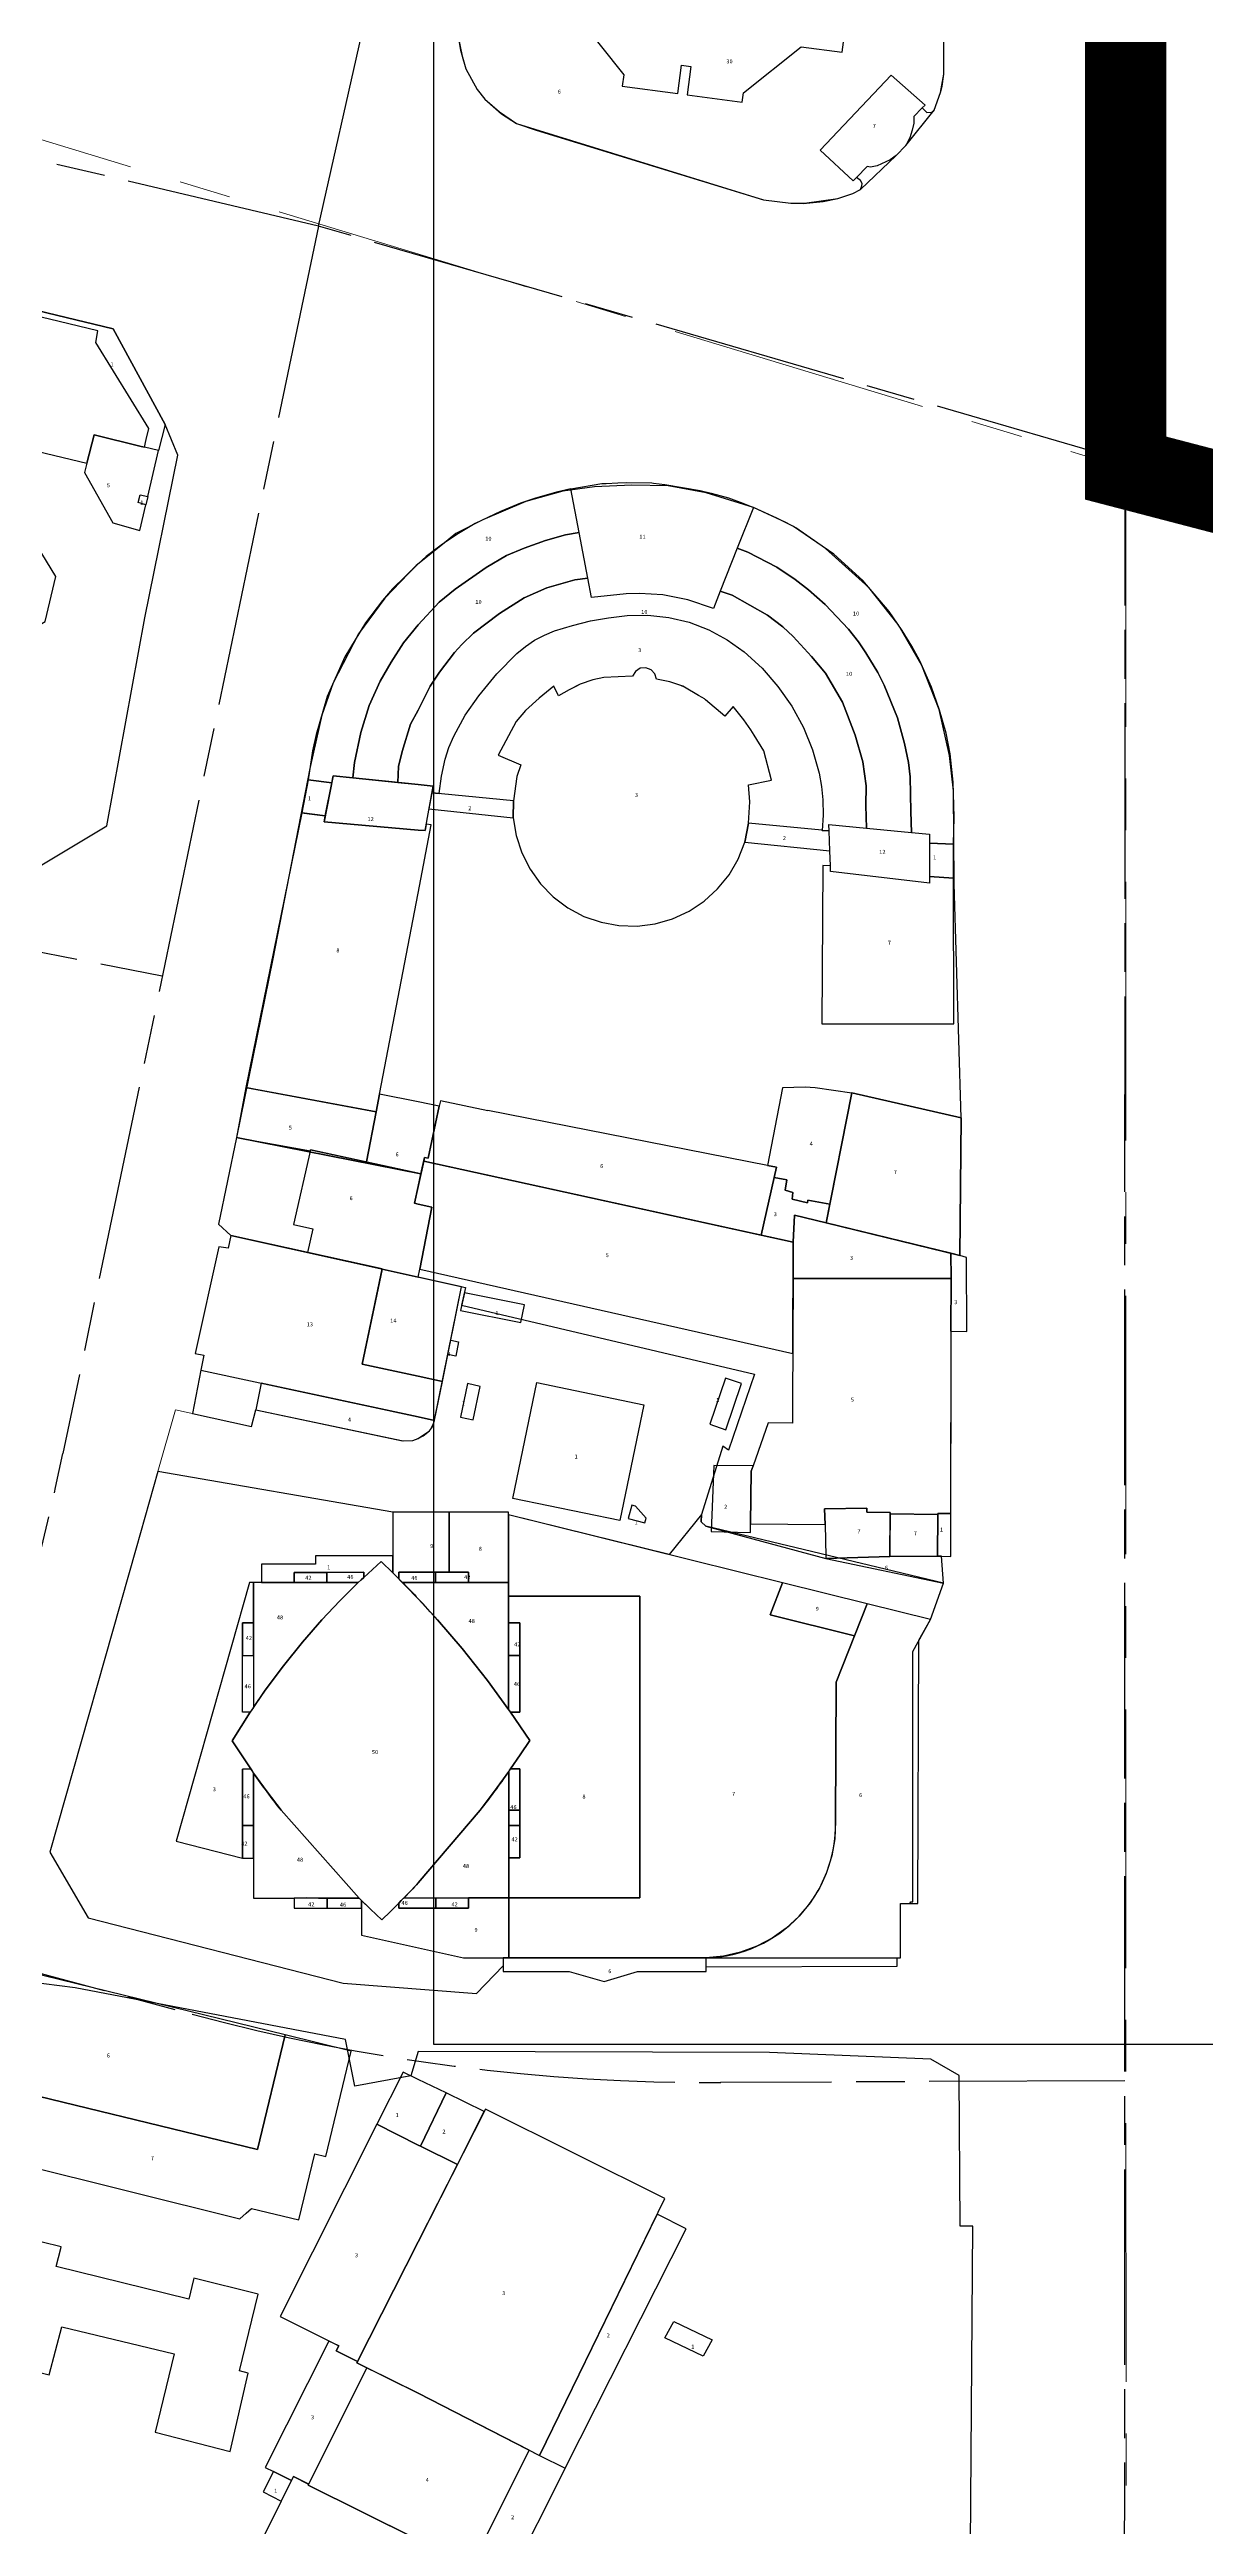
# Model space of a CAD drawing. Header units: millimetres. Extents: x 125232 to 134072, y 142885 to 152835.
# Drawn here: x 129454.7 to 129596.7, y 146912.1 to 147216.2 of the extents above; entities that cross this region are included whole.
import ezdxf
from ezdxf.enums import TextEntityAlignment as Align

# ---------------------------------------------------------------- set-up
doc = ezdxf.new("R2010")
doc.units = ezdxf.units.MM
doc.linetypes.add('ACAD_ISO08W100', pattern=[36, 24, -3, 6, -3])
doc.linetypes.add('CENTER', pattern=[50.8, 31.75, -6.35, 6.35, -6.35])
for name, color, linetype in [('buildings', 7, 'Continuous'), ('commerce', 10, 'Continuous'), ('commerce & office', 242, 'Continuous'), ('layers', 7, 'Continuous'), ('老城北中心线', 7, 'ACAD_ISO08W100')]:
    doc.layers.add(name, color=color, linetype=linetype)
doc.layers.add('parking', color=8, linetype='Continuous', lineweight=0)
doc.layers.add('super block', color=6, linetype='CENTER', lineweight=0)
doc.styles.add('层数', font='', dxfattribs={"height": 2})
doc.styles.get('层数').set_extended_font_data('FangSong_GB2312')

msp = doc.modelspace()

# ---------------------------------------------------------------- linework, layer by layer
msp.add_lwpolyline([(130151.88, 147771.28), (129501.88, 147771.28), (129501.88, 146971.28), (130151.88, 146971.28)], close=True)
at = {"layer": 'buildings', "linetype": 'Continuous', "flags": 128}
for points in [[(129504.84, 147218.24), (129505.18, 147216.09), (129505.86, 147213.78), (129507.26, 147211.28), (129508.19, 147210.08), (129510.25, 147208.27), (129512.07, 147207.07), (129514.49, 147206.25), (129542.41, 147197.7), (129545.78, 147197.3), (129547.26, 147197.27), (129549.75, 147197.53), (129551.53, 147197.86), (129553.37, 147198.49), (129554.32, 147199), (129554.5, 147199.42), (129554.51, 147199.71), (129554.33, 147200.07), (129553.82, 147200.47), (129553.41, 147200.06), (129549.38, 147203.82), (129558.08, 147213.03), (129562.24, 147209.34), (129561.91, 147209.01), (129562.48, 147208.44), (129563.07, 147208.49), (129563.37, 147208.72), (129564.16, 147210.89), (129564.34, 147211.66), (129564.54, 147213.13), (129564.55, 147241.48)], [(129519.6, 147220.16), (129525.24, 147213.08), (129525.05, 147211.66), (129531.87, 147210.75), (129532.33, 147214.23), (129533.5, 147214.08), (129533.03, 147210.59), (129539.79, 147209.69), (129539.94, 147210.87), (129547.05, 147216.49), (129552.07, 147215.83), (129552.98, 147222.63)]]:
    msp.add_lwpolyline(points, dxfattribs=at)
for points in [[(129558.08, 147213.03), (129562.24, 147209.34), (129561.91, 147209.01), (129560.87, 147207.95), (129560.86, 147207.13), (129560.67, 147206.25), (129560.37, 147205.31), (129559.89, 147204.38), (129558.7, 147203.16), (129557.98, 147202.64), (129556.38, 147201.9), (129555.55, 147201.73), (129555.14, 147201.8), (129553.82, 147200.47), (129553.41, 147200.06), (129549.38, 147203.82)], [(129460.4, 147180.21), (129460.67, 147181.64), (129425.51, 147190.1), (129414.17, 147183.18), (129415.42, 147181.14), (129416.74, 147179), (129413.38, 147176.94), (129411.38, 147180.18), (129409.82, 147179.33), (129408.66, 147174.04), (129411.7, 147169.06), (129414.01, 147168.52), (129414.07, 147168.55), (129420.39, 147172.42), (129427.05, 147176.49), (129433.41, 147174.95), (129435.88, 147171), (129459.31, 147165.38), (129460.21, 147168.86), (129465.98, 147167.45), (129466.38, 147167.35), (129466.61, 147168.31), (129466.94, 147169.63)], [(129413.92, 147183.59), (129425.51, 147190.81), (129462.53, 147181.89), (129468.94, 147170.12), (129468.1, 147166.93), (129466.38, 147167.35), (129466.61, 147168.31), (129466.94, 147169.63), (129460.4, 147180.21), (129460.67, 147181.64), (129425.51, 147190.1), (129414.17, 147183.18)], [(129465.85, 147161.51), (129466.8, 147161.29), (129468.1, 147166.93), (129466.38, 147167.35), (129465.98, 147167.45), (129460.21, 147168.86), (129459.31, 147165.38), (129459.01, 147164.24), (129462.51, 147158.05), (129465.83, 147157.12), (129466.57, 147160.29), (129465.6, 147160.54), (129465.85, 147161.51)], [(129486.48, 147126.53), (129489.38, 147126.16), (129489.55, 147127.02), (129491.97, 147126.77), (129492.18, 147128.64), (129492.96, 147132.31), (129493.98, 147135.62), (129495.33, 147138.61), (129496.67, 147140.94), (129498.18, 147143.33), (129500, 147145.55), (129502.58, 147148.34), (129504.55, 147149.9), (129508.34, 147152.56), (129510.83, 147154.05), (129513.02, 147154.97), (129515.63, 147155.89), (129518.11, 147156.57), (129519.76, 147156.89), (129518.75, 147162.22), (129516.99, 147161.84), (129514.27, 147161.05), (129512.55, 147160.49), (129510.12, 147159.46), (129506.98, 147157.97), (129504.96, 147156.76), (129503, 147155.43), (129500.98, 147153.92), (129500, 147153.03), (129496.86, 147149.97), (129495.61, 147148.52), (129493.52, 147145.77), (129490.99, 147141.62), (129488.82, 147136.76), (129487.48, 147132.06), (129487.04, 147130.06), (129486.48, 147126.53)], [(129535.99, 147161.72), (129538.12, 147161.14), (129539.87, 147160.49), (129541.16, 147159.94), (129539.18, 147154.94), (129537.1, 147149.67), (129536.26, 147147.56), (129533.1, 147148.6), (129530.05, 147149.23), (129527.17, 147149.38), (129525.53, 147149.35), (129521.29, 147148.88), (129520.84, 147151.25), (129519.76, 147156.89), (129518.75, 147162.22), (129522.55, 147162.88), (129523.1, 147162.91), (129524.5, 147162.97), (129525.56, 147163.02), (129528.69, 147162.98), (129528.9, 147162.95), (129530.28, 147162.75), (129534.62, 147162.04)], [(129466.57, 147160.29), (129465.6, 147160.54), (129465.85, 147161.51), (129466.8, 147161.29)], [(129554.61, 147150.97), (129551.04, 147154.2), (129546.11, 147157.62), (129544.06, 147158.65), (129541.16, 147159.94), (129539.18, 147154.94), (129540.49, 147154.47), (129544.06, 147152.6), (129546.29, 147151.1), (129547.93, 147149.84), (129549.97, 147148.05), (129552.83, 147145.02), (129554.06, 147143.47), (129554.98, 147142.11), (129556.43, 147139.68), (129557.24, 147138.14), (129558.85, 147134.12), (129559.71, 147130.99), (129560.22, 147128.64), (129560.43, 147126.87), (129560.51, 147122.64), (129560.6, 147120.05), (129562.81, 147119.83), (129562.81, 147118.72), (129565.74, 147118.62), (129565.84, 147121.92), (129565.7, 147126.22), (129565.32, 147129.69), (129564.82, 147132.23), (129564.02, 147135.07), (129563.04, 147137.9), (129561.6, 147141.1), (129560.61, 147142.94), (129559.45, 147144.84), (129557.82, 147147.16)], [(129455.51, 147151.47), (129451.62, 147157.86), (129445.14, 147153.9), (129445.33, 147153.59), (129434.12, 147146.81), (129437.27, 147141.66), (129440.42, 147143.62), (129443.09, 147139.15), (129454.2, 147145.93)], [(129491.97, 147126.77), (129497.51, 147126.2), (129497.6, 147128.16), (129498.05, 147129.98), (129499.05, 147133.33), (129500, 147135.07), (129501.48, 147137.99), (129502.62, 147139.74), (129504.47, 147142.13), (129505.36, 147143.11), (129506.79, 147144.51), (129510, 147146.94), (129513.02, 147148.84), (129515.81, 147150.1), (129519.23, 147151.05), (129520.84, 147151.25), (129519.76, 147156.89), (129518.11, 147156.57), (129515.63, 147155.89), (129513.02, 147154.97), (129510.83, 147154.05), (129508.34, 147152.56), (129504.55, 147149.9), (129502.58, 147148.34), (129500, 147145.55), (129498.18, 147143.33), (129496.67, 147140.94), (129495.33, 147138.61), (129493.98, 147135.62), (129492.96, 147132.31), (129492.18, 147128.64), (129491.97, 147126.77)], [(129552.83, 147145.02), (129549.97, 147148.05), (129547.93, 147149.84), (129546.29, 147151.1), (129544.06, 147152.6), (129540.49, 147154.47), (129539.18, 147154.94), (129537.1, 147149.67), (129538.55, 147149.2), (129542.89, 147146.73), (129544.76, 147145.3), (129546.04, 147144.11), (129548.32, 147141.67), (129550.01, 147139.59), (129552.1, 147136.03), (129553.65, 147132.01), (129554.62, 147128.71), (129555, 147125.76), (129554.98, 147123.35), (129555.07, 147120.59), (129560.6, 147120.05), (129560.51, 147122.64), (129560.43, 147126.87), (129560.22, 147128.64), (129559.71, 147130.99), (129558.85, 147134.12), (129557.24, 147138.14), (129556.43, 147139.68), (129554.98, 147142.11), (129554.06, 147143.47)], [(129497.51, 147126.2), (129500, 147125.94), (129501.83, 147125.75), (129501.68, 147124.92), (129502.57, 147124.82), (129502.88, 147126.95), (129503.33, 147129.06), (129503.78, 147130.49), (129504.37, 147131.87), (129505.78, 147134.43), (129507.44, 147136.84), (129509.68, 147139.52), (129512.13, 147142.01), (129513.17, 147142.88), (129514.3, 147143.64), (129515.5, 147144.28), (129516.76, 147144.79), (129518.94, 147145.47), (129521.15, 147146.01), (129523.39, 147146.41), (129525.65, 147146.67), (129528.22, 147146.73), (129530.78, 147146.45), (129533.28, 147145.85), (129535.69, 147144.93), (129537.95, 147143.71), (129540.04, 147142.21), (129542.23, 147140.21), (129544.18, 147137.97), (129545.88, 147135.54), (129547.3, 147132.94), (129548.42, 147130.19), (129549.24, 147127.34), (129549.54, 147125.7), (129549.7, 147124.04), (129549.73, 147122.18), (129549.63, 147120.31), (129550.45, 147120.23), (129550.42, 147121.04), (129555.07, 147120.59), (129554.98, 147123.35), (129555, 147125.76), (129554.62, 147128.71), (129553.65, 147132.01), (129552.1, 147136.03), (129550.01, 147139.59), (129548.32, 147141.67), (129546.04, 147144.11), (129544.76, 147145.3), (129542.89, 147146.73), (129538.55, 147149.2), (129537.1, 147149.67), (129536.26, 147147.56), (129533.1, 147148.6), (129530.05, 147149.23), (129527.17, 147149.38), (129525.53, 147149.35), (129521.29, 147148.88), (129520.84, 147151.25), (129519.23, 147151.05), (129515.81, 147150.1), (129513.02, 147148.84), (129510, 147146.94), (129506.79, 147144.51), (129505.36, 147143.11), (129504.47, 147142.13), (129502.62, 147139.74), (129501.48, 147137.99), (129500, 147135.07), (129499.05, 147133.33), (129498.05, 147129.98), (129497.6, 147128.16), (129497.51, 147126.2)], [(129549.63, 147120.31), (129549.58, 147120.32), (129540.55, 147121.18), (129540.71, 147123.8), (129540.55, 147125.9), (129543.39, 147126.47), (129542.46, 147130.09), (129541.28, 147132.01), (129540.85, 147132.64), (129540.01, 147133.88), (129538.67, 147135.53), (129537.64, 147134.33), (129535.3, 147136.32), (129535.16, 147136.44), (129534.88, 147136.6), (129534.44, 147136.86), (129532.71, 147137.87), (129532.25, 147138.08), (129531.76, 147138.25), (129531.28, 147138.42), (129530.9, 147138.55), (129529.27, 147138.85), (129529.08, 147139.52), (129528.61, 147140.03), (129527.96, 147140.27), (129527.26, 147140.2), (129526.68, 147139.82), (129526.33, 147139.22), (129522.81, 147139.06), (129521.43, 147138.77), (129519.9, 147138.25), (129519.44, 147138.02), (129518.55, 147137.54), (129517.22, 147136.83), (129516.67, 147138), (129514.84, 147136.52), (129513.2, 147135.04), (129512.04, 147133.67), (129509.83, 147129.54), (129512.59, 147128.36), (129512.1, 147126.93), (129511.7, 147123.95), (129502.88, 147124.79), (129502.57, 147124.82), (129502.88, 147126.95), (129503.33, 147129.06), (129503.78, 147130.49), (129504.37, 147131.87), (129505.78, 147134.43), (129507.44, 147136.84), (129509.68, 147139.52), (129512.13, 147142.01), (129513.17, 147142.88), (129514.3, 147143.64), (129515.5, 147144.28), (129516.76, 147144.79), (129518.94, 147145.47), (129521.15, 147146.01), (129523.39, 147146.41), (129525.65, 147146.67), (129528.22, 147146.73), (129530.78, 147146.45), (129533.28, 147145.85), (129535.69, 147144.93), (129537.95, 147143.71), (129540.04, 147142.21), (129542.23, 147140.21), (129544.18, 147137.97), (129545.88, 147135.54), (129547.3, 147132.94), (129548.42, 147130.19), (129549.24, 147127.34), (129549.54, 147125.7), (129549.7, 147124.04), (129549.73, 147122.18), (129549.63, 147120.31)], [(129540.85, 147132.64), (129540.01, 147133.88), (129538.67, 147135.53), (129537.64, 147134.33), (129535.3, 147136.32), (129535.16, 147136.44), (129534.88, 147136.6), (129534.44, 147136.86), (129532.71, 147137.87), (129532.49, 147137.99), (129532.25, 147138.08), (129531.76, 147138.25), (129531.28, 147138.42), (129530.9, 147138.55), (129529.27, 147138.85), (129529.08, 147139.52), (129528.61, 147140.03), (129527.96, 147140.27), (129527.26, 147140.2), (129526.68, 147139.82), (129526.33, 147139.22), (129522.81, 147139.06), (129521.43, 147138.77), (129519.9, 147138.25), (129518.55, 147137.54), (129517.22, 147136.83), (129516.67, 147138), (129514.84, 147136.52), (129513.2, 147135.04), (129512.04, 147133.67), (129509.83, 147129.54), (129512.59, 147128.36), (129512.1, 147126.93), (129511.7, 147123.95), (129511.68, 147121.86), (129512.04, 147119.66), (129512.73, 147117.54), (129513.74, 147115.55), (129515.03, 147113.73), (129516.59, 147112.14), (129518.38, 147110.8), (129520.35, 147109.75), (129522.46, 147109.02), (129524.65, 147108.61), (129526.88, 147108.55), (129529.09, 147108.83), (129531.24, 147109.44), (129533.26, 147110.38), (129535.12, 147111.61), (129536.77, 147113.11), (129538.17, 147114.85), (129539.29, 147116.78), (129540.1, 147118.86), (129540.55, 147121.18), (129540.71, 147123.8), (129540.55, 147125.9), (129543.39, 147126.47), (129542.46, 147130.09), (129541.28, 147132.01), (129540.85, 147132.64)], [(129489.38, 147126.16), (129486.48, 147126.53), (129485.71, 147122.44), (129486.62, 147122.33), (129488.59, 147122.11)], [(129488.44, 147121.37), (129500, 147120.35), (129500.84, 147120.27), (129501.83, 147125.75), (129500, 147125.94), (129489.55, 147127.02), (129488.44, 147121.37)], [(129478.85, 147088.73), (129494.85, 147085.75), (129495.26, 147087.91), (129500, 147112.6), (129501.61, 147120.99), (129500.98, 147121.05), (129500.84, 147120.27), (129500, 147120.35), (129488.44, 147121.37), (129488.59, 147122.11), (129485.71, 147122.44), (129478.85, 147088.73)], [(129511.7, 147123.95), (129502.88, 147124.79), (129502.57, 147124.82), (129501.68, 147124.92), (129501.32, 147122.96), (129511.68, 147121.86)], [(129540.55, 147121.18), (129540.1, 147118.86), (129550.55, 147117.81), (129550.45, 147120.23), (129549.63, 147120.31), (129549.58, 147120.32), (129540.55, 147121.18)], [(129550.42, 147121.04), (129555.07, 147120.59), (129560.6, 147120.05), (129562.81, 147119.83), (129562.81, 147118.72), (129562.81, 147114.66), (129562.81, 147113.82), (129550.65, 147115.26), (129550.62, 147115.94), (129550.55, 147117.81), (129550.45, 147120.23)], [(129565.74, 147118.62), (129562.81, 147118.72), (129562.81, 147114.66), (129565.75, 147114.44)], [(129565.75, 147114.44), (129562.81, 147114.66), (129562.81, 147113.82), (129550.65, 147115.26), (129550.62, 147115.94), (129549.7, 147116.01), (129549.57, 147096.54), (129565.77, 147096.57)], [(129494.85, 147085.75), (129479.85, 147088.54), (129478.85, 147088.73), (129477.68, 147082.61), (129486.76, 147080.97), (129486.79, 147081.1), (129493.65, 147079.6)], [(129553.25, 147088.06), (129548.77, 147088.71), (129547.51, 147088.79), (129544.74, 147088.7), (129542.89, 147079.17), (129544, 147078.95), (129543.71, 147077.68), (129545.29, 147077.41), (129545.06, 147076.14), (129546.01, 147075.86), (129545.94, 147075.02), (129547.8, 147074.58), (129547.85, 147074.91), (129550.56, 147074.41)], [(129493.65, 147079.6), (129500, 147078.22), (129500.34, 147078.14), (129500.79, 147080.15), (129501.24, 147080.05), (129502.59, 147086.45), (129500, 147086.96), (129495.26, 147087.91), (129494.85, 147085.75), (129493.65, 147079.6)], [(129544, 147078.95), (129542.89, 147079.17), (129508.57, 147085.9), (129508.56, 147085.89), (129502.73, 147087.09), (129502.59, 147086.45), (129501.24, 147080.05), (129500.79, 147080.15), (129500.69, 147079.71), (129542.13, 147070.62), (129543.71, 147077.68)], [(129553.25, 147088.08), (129566.69, 147085.01), (129566.53, 147068.13), (129565.41, 147068.4), (129550.11, 147072.11), (129550.57, 147074.41), (129553.25, 147088.06)], [(129486.39, 147068.49), (129495.58, 147066.47), (129495.58, 147066.44), (129500, 147065.46), (129500.22, 147066.42), (129501.66, 147074.06), (129500, 147074.42), (129499.54, 147074.52), (129500, 147076.59), (129500.34, 147078.14), (129486.79, 147081.1), (129484.71, 147071.93), (129487.05, 147071.4), (129486.39, 147068.49)], [(129500.22, 147066.42), (129545.99, 147056.1), (129546.06, 147069.75), (129500.69, 147079.71), (129500, 147076.59), (129499.54, 147074.52), (129500, 147074.42), (129501.66, 147074.06), (129500.22, 147066.42)], [(129550.57, 147074.41), (129547.85, 147074.91), (129547.8, 147074.58), (129545.94, 147075.02), (129546.01, 147075.86), (129545.06, 147076.14), (129545.29, 147077.41), (129543.71, 147077.68), (129542.13, 147070.62), (129546.06, 147069.75), (129546.21, 147073.05), (129550.11, 147072.11)], [(129473.66, 147055.89), (129473.31, 147054.04), (129500, 147048.29), (129502.02, 147047.86), (129502.02, 147047.88), (129502.98, 147052.64), (129500, 147053.29), (129493.12, 147054.78), (129495.58, 147066.47), (129476.98, 147070.55), (129476.68, 147069), (129475.53, 147069.18), (129472.63, 147056.08), (129473.66, 147055.89)], [(129565.41, 147068.4), (129550.11, 147072.11), (129546.21, 147073.05), (129546.06, 147069.75), (129546.04, 147065.28), (129565.44, 147065.29)], [(129567.35, 147067.88), (129566.53, 147068.13), (129565.41, 147068.4), (129565.44, 147065.29), (129565.41, 147058.81), (129565.44, 147058.81), (129567.38, 147058.79)], [(129493.12, 147054.78), (129500, 147053.29), (129502.98, 147052.64), (129505.33, 147064.28), (129500, 147065.46), (129495.58, 147066.44), (129493.12, 147054.78)], [(129565.44, 147058.81), (129565.41, 147058.81), (129565.44, 147065.29), (129546.04, 147065.28), (129545.98, 147050.03), (129545.98, 147047.54), (129542.98, 147047.56), (129541.13, 147042.3), (129540.89, 147041.63), (129540.83, 147035.19), (129549.96, 147035.08), (129549.9, 147037.02), (129555.08, 147037.08), (129555.08, 147036.6), (129557.96, 147036.57), (129557.96, 147036.39), (129563.82, 147036.32), (129563.82, 147036.45), (129565.43, 147036.43)], [(129505.2, 147061.38), (129512.62, 147059.89), (129513.06, 147062.05), (129505.67, 147063.53)], [(129504.01, 147057.72), (129504.97, 147057.53), (129504.62, 147055.76), (129503.65, 147055.96)], [(129480.05, 147049.18), (129498.14, 147045.36), (129499.34, 147045.4), (129500, 147045.66), (129500.61, 147045.98), (129501.4, 147046.57), (129501.77, 147047.1), (129502.02, 147047.86), (129500, 147048.29), (129480.7, 147052.45), (129480.05, 147049.18)], [(129507.63, 147052.05), (129506.05, 147052.38), (129505.19, 147048.27), (129506.77, 147047.94)], [(129527.72, 147049.8), (129524.77, 147035.58), (129511.64, 147038.3), (129514.59, 147052.52)], [(129539.7, 147052.4), (129537.73, 147053.07), (129535.8, 147047.39), (129537.77, 147046.72)], [(129540.89, 147041.63), (129541.13, 147042.3), (129536.32, 147042.35), (129536, 147034.23), (129540.8, 147034.12), (129540.83, 147035.19)], [(129526.7, 147037.34), (129526.22, 147037.47), (129525.8, 147035.81), (129527.83, 147035.3), (129527.98, 147035.88)], [(129557.96, 147036.57), (129555.08, 147036.6), (129555.08, 147037.08), (129549.9, 147037.02), (129549.96, 147035.08), (129550.07, 147031.19), (129550.07, 147030.93), (129557.91, 147031.15), (129557.96, 147036.39)], [(129497.62, 147028.43), (129497.62, 147029.22), (129503.79, 147029.22), (129503.79, 147036.6), (129496.89, 147036.59), (129496.9, 147029.16), (129497.26, 147028.8), (129497.62, 147028.43)], [(129511.11, 147036.6), (129503.79, 147036.6), (129503.79, 147029.22), (129506.16, 147029.22), (129506.16, 147027.96), (129511.11, 147027.96), (129511.11, 147036.29)], [(129563.82, 147036.32), (129557.96, 147036.39), (129557.92, 147032.3), (129557.91, 147031.15), (129563.77, 147031.2)], [(129565.43, 147036.43), (129563.82, 147036.45), (129563.82, 147036.32), (129563.77, 147031.2), (129564.28, 147031.19), (129565.43, 147031.15)], [(129480.75, 147027.95), (129484.78, 147027.95), (129484.78, 147029.21), (129488.8, 147029.21), (129493.32, 147029.22), (129493.32, 147028.6), (129495.47, 147030.54), (129496.9, 147029.16), (129496.9, 147031.24), (129490.5, 147031.24), (129487.38, 147031.24), (129487.38, 147030.24), (129482.64, 147030.24), (129480.75, 147030.24)], [(129564.28, 147031.19), (129563.77, 147031.2), (129557.91, 147031.15), (129550.07, 147030.93), (129564.53, 147027.88)], [(129479.28, 147027.95), (129470.3, 146996.23), (129478.42, 146994.14), (129478.41, 147005.07), (129479.44, 147005.08), (129477.15, 147008.52), (129479.37, 147012.07), (129478.41, 147012.07), (129478.41, 147019), (129478.41, 147023), (129479.77, 147023), (129479.77, 147027.95), (129479.28, 147027.95)], [(129492.64, 147027.95), (129488.8, 147027.95), (129484.78, 147027.95), (129480.75, 147027.95), (129479.77, 147027.95), (129479.77, 147023), (129479.77, 147019), (129479.77, 147012.64), (129481.23, 147014.76), (129483.45, 147017.75), (129485.79, 147020.66), (129488.18, 147023.39), (129490.37, 147025.71)], [(129488.8, 147029.21), (129484.78, 147029.21), (129484.78, 147027.95), (129488.8, 147027.95)], [(129493.32, 147029.22), (129488.8, 147029.21), (129488.8, 147027.95), (129492.64, 147027.95), (129492.98, 147028.28), (129493.32, 147028.6), (129493.32, 147029.22)], [(129497.86, 147028.19), (129498.09, 147027.95), (129502.14, 147027.95), (129502.14, 147029.22), (129497.62, 147029.22), (129497.62, 147028.43), (129497.86, 147028.19)], [(129506.16, 147029.22), (129503.79, 147029.22), (129502.14, 147029.22), (129502.14, 147027.95), (129506.16, 147027.96)], [(129555.13, 147025.35), (129544.75, 147027.93), (129543.21, 147023.99), (129553.58, 147021.41)], [(129511.12, 146994.15), (129511.12, 146989.24), (129527.22, 146989.24), (129527.21, 147026.31), (129511.11, 147026.31), (129511.11, 147023.01), (129512.47, 147023.01), (129512.47, 147012.07), (129511.34, 147012.07), (129513.71, 147008.58), (129512.54, 147006.82), (129511.35, 147005.08), (129512.48, 147005.08), (129512.48, 146994.15), (129511.12, 146994.15)], [(129537.5, 146982.09), (129535.38, 146981.88), (129559.21, 146981.89), (129559.21, 146988.56), (129560.38, 146988.56), (129560.5, 146988.76), (129560.73, 146988.77), (129560.73, 147019.51), (129562.93, 147023.42), (129555.13, 147025.35), (129551.35, 147015.73), (129551.25, 146998.65), (129551.16, 146996.52), (129550.8, 146994.42), (129550.16, 146992.38), (129549.27, 146990.45), (129548.13, 146988.64), (129546.77, 146987), (129545.2, 146985.55), (129543.47, 146984.31), (129541.58, 146983.31), (129539.58, 146982.57), (129537.5, 146982.09)], [(129479.77, 147023), (129478.41, 147023), (129478.41, 147019), (129479.77, 147019)], [(129512.47, 147023.01), (129511.11, 147023.01), (129511.11, 147019), (129512.47, 147019.01)], [(129479.77, 147012.64), (129479.37, 147012.07), (129478.41, 147012.07), (129478.41, 147019), (129479.77, 147019), (129479.77, 147012.64)], [(129512.47, 147019.01), (129511.11, 147019), (129511.11, 147012.39), (129511.22, 147012.23), (129511.34, 147012.07), (129512.47, 147012.07), (129512.47, 147019.01)], [(129478.41, 147005.07), (129478.41, 146998.14), (129479.77, 146998.15), (129479.77, 147004.57), (129479.61, 147004.84), (129479.44, 147005.08), (129478.41, 147005.07)], [(129511.12, 147004.75), (129511.12, 146998.15), (129512.48, 146998.15), (129512.48, 147005.08), (129511.35, 147005.08), (129511.23, 147004.91), (129511.12, 147004.75)], [(129512.48, 147005.08), (129511.35, 147005.08), (129511.23, 147004.91), (129511.12, 147004.75), (129511.12, 147000), (129512.48, 147000), (129512.48, 147005.08)], [(129479.77, 146998.15), (129478.41, 146998.14), (129478.42, 146994.14), (129479.77, 146994.14)], [(129512.48, 147000), (129511.12, 147000), (129511.12, 146998.15), (129512.48, 146998.15)], [(129512.48, 146998.15), (129511.12, 146998.15), (129511.12, 146994.15), (129512.48, 146994.15)], [(129488.81, 146989.23), (129487.76, 146989.23), (129484.79, 146989.23), (129484.79, 146987.97), (129487.76, 146987.97), (129488.81, 146987.97)], [(129493.06, 146988.91), (129492.9, 146989.07), (129492.74, 146989.23), (129488.81, 146989.23), (129488.81, 146987.97), (129493.06, 146987.97), (129493.06, 146988.91)], [(129493.06, 146988.91), (129493.06, 146984.67), (129505.58, 146981.88), (129511.12, 146981.88), (129511.12, 146989.24), (129506.17, 146989.24), (129506.17, 146987.97), (129497.63, 146987.97), (129497.63, 146988.62), (129496.59, 146987.59), (129495.54, 146986.56), (129494.13, 146987.88), (129493.06, 146988.91)], [(129497.63, 146988.62), (129497.63, 146987.97), (129502.15, 146987.97), (129502.15, 146989.23), (129498.18, 146989.23), (129497.92, 146988.92), (129497.63, 146988.62)], [(129506.17, 146989.24), (129502.15, 146989.23), (129502.15, 146987.97), (129506.17, 146987.97)], [(129445.89, 146966.69), (129480.26, 146958.38), (129483.65, 146972.42), (129448, 146981.16), (129444.83, 146968.24), (129446.19, 146967.91)], [(129535.38, 146981.88), (129511.12, 146981.88), (129510.43, 146981.88), (129510.43, 146980.22), (129518.54, 146980.22), (129522.82, 146978.97), (129526.95, 146980.23), (129535.38, 146980.23)], [(129487.29, 146957.83), (129488.65, 146957.5), (129491.76, 146970.43), (129483.65, 146972.42), (129480.26, 146958.38), (129445.89, 146966.69), (129444.21, 146959.64), (129450.34, 146958.17), (129450.83, 146956.66), (129478.1, 146949.86), (129478.88, 146950.55), (129479.53, 146951.12), (129485.35, 146949.73)], [(129494.94, 146961.49), (129500, 146958.9), (129500.27, 146958.76), (129503.43, 146965.3), (129500, 146966.96), (129500, 146966.96), (129498.15, 146967.86), (129494.94, 146961.49)], [(129508.1, 146963.03), (129503.43, 146965.3), (129500.27, 146958.76), (129504.82, 146956.53)], [(129483.06, 146937.85), (129490.24, 146934.25), (129489.93, 146933.64), (129492.56, 146932.32), (129500, 146947.02), (129504.82, 146956.53), (129500.27, 146958.76), (129500, 146958.9), (129494.94, 146961.49), (129483.06, 146937.85)], [(129492.47, 146932.15), (129500, 146928.43), (129514.91, 146920.8), (129530.27, 146952.33), (129508.25, 146963.32), (129500, 146947.02), (129492.47, 146932.15)], [(129456.1, 146946.22), (129456.15, 146946.4), (129446.77, 146948.71), (129446.54, 146947.77), (129441.48, 146949.02), (129438.25, 146949.81), (129434.75, 146935.61), (129435.38, 146935.45), (129439.1, 146934.54), (129441.3, 146934), (129447.3, 146932.52), (129454.68, 146930.7), (129456.26, 146936.58), (129470.04, 146933.28), (129467.69, 146923.67), (129476.91, 146921.28), (129479.13, 146930.91), (129478.05, 146931.17), (129480.37, 146940.59), (129472.47, 146942.55), (129472.43, 146942.39), (129471.83, 146939.97), (129455.55, 146943.98)], [(129532.93, 146948.62), (129529.35, 146950.43), (129514.91, 146920.8), (129518.06, 146919.23)], [(129531.41, 146937.25), (129536.12, 146934.99), (129535.01, 146932.99), (129530.29, 146935.24)], [(129493.68, 146931.55), (129492.47, 146932.15), (129492.56, 146932.32), (129489.93, 146933.64), (129490.24, 146934.25), (129489.02, 146934.85), (129481.22, 146919.32), (129482.24, 146918.81), (129484.04, 146917.91), (129484.43, 146917.71), (129484.68, 146918.2), (129486.54, 146917.28), (129486.56, 146917.26)], [(129486.5, 146917.14), (129500, 146910.44), (129506.5, 146907.19), (129513.61, 146921.46), (129500, 146928.43), (129493.68, 146931.55), (129486.5, 146917.14)], [(129482.24, 146918.81), (129480.98, 146916.35), (129483.19, 146915.2), (129484.43, 146917.71)], [(129514.91, 146920.8), (129518.06, 146919.23), (129511.2, 146905.65), (129506.82, 146907.83), (129513.61, 146921.46)], [(129486.5, 146917.14), (129486.56, 146917.26), (129484.68, 146918.2), (129484.43, 146917.71), (129483.19, 146915.2), (129480.8, 146910.39), (129492.02, 146904.83), (129495.29, 146903.21), (129495.94, 146902.88), (129499.75, 146910.57)]]:
    msp.add_lwpolyline(points, close=True, dxfattribs=at)
for points in [[(129511.12, 146989.24), (129511.12, 146981.88), (129535.38, 146981.88, 0.411869), (129551.25, 146998.65), (129551.35, 147015.73), (129553.58, 147021.41), (129543.21, 147023.99), (129544.75, 147027.93), (129511.11, 147036.29), (129511.11, 147026.31), (129527.21, 147026.31), (129527.22, 146989.24), (129511.12, 146989.24)], [(129494.13, 146987.88), (129495.54, 146986.56), (129496.59, 146987.59), (129497.63, 146988.62), (129497.92, 146988.92), (129498.18, 146989.23), (129498.23, 146989.23), (129499.12, 146990.15), (129500, 146991.08), (129507.61, 147000), (129509.39, 147002.35), (129511.12, 147004.75), (129511.23, 147004.91), (129511.35, 147005.08), (129512.54, 147006.82), (129513.71, 147008.58), (129511.34, 147012.07), (129511.22, 147012.23), (129511.11, 147012.39), (129508.52, 147015.93), (129505.41, 147019.85), (129502.37, 147023.39, 0.006967), (129500, 147025.98), (129498.46, 147027.58), (129496.9, 147029.16), (129495.47, 147030.54), (129493.32, 147028.6), (129492.98, 147028.28), (129492.64, 147027.95), (129490.37, 147025.71), (129488.18, 147023.39), (129485.79, 147020.66), (129483.45, 147017.75), (129481.23, 147014.76), (129479.37, 147012.07), (129477.15, 147008.52), (129479.44, 147005.08), (129479.61, 147004.84), (129479.77, 147004.57), (129481.44, 147002.28), (129483.17, 147000), (129492.74, 146989.23), (129494.13, 146987.88)], [(129508.52, 147015.93), (129511.11, 147012.39), (129511.11, 147027.96), (129498.1, 147027.95, -0.005451), (129500, 147025.98), (129502.37, 147023.39), (129505.41, 147019.85), (129508.52, 147015.93)], [(129479.78, 146989.23), (129484.79, 146989.23), (129486.27, 146989.28), (129487.76, 146989.23), (129492.74, 146989.23), (129483.17, 147000, -0.010918), (129479.77, 147004.57), (129479.78, 146989.23)], [(129498.23, 146989.23), (129511.12, 146989.24), (129511.12, 147004.75, -0.011718), (129507.61, 147000), (129500, 146991.08, -0.005083), (129498.23, 146989.23)]]:
    msp.add_lwpolyline(points, format="xyb", close=True, dxfattribs=at)
at = {"layer": 'commerce'}
for points in [[(129564.54, 147241.49), (129564.21, 147241.79), (129511.24, 147248.6), (129504.92, 147220.65), (129504.92, 147217.71), (129505.39, 147215.36), (129505.86, 147213.78), (129507.26, 147211.28), (129508.19, 147210.08), (129509.98, 147208.51), (129512.07, 147207.07), (129542.41, 147197.7), (129545.78, 147197.3), (129547.46, 147197.3), (129551.53, 147197.86), (129553.37, 147198.49), (129554.32, 147199), (129558.7, 147203.16), (129559.89, 147204.38), (129563.37, 147208.72), (129564.16, 147210.89), (129564.54, 147213.13)], [(129477.68, 147082.61), (129500.34, 147078.14), (129500.69, 147079.71), (129546.06, 147069.75), (129546.21, 147073.05), (129550.11, 147072.11), (129553.25, 147088.08), (129566.69, 147085.01), (129565.82, 147113.76), (129565.73, 147125.14), (129565.25, 147129.51), (129563.98, 147135.16), (129561.85, 147140.55), (129558.94, 147145.56), (129555.34, 147150.11), (129550, 147154.92), (129546.38, 147157.43), (129545.15, 147158.1), (129541.16, 147159.94), (129535.35, 147161.73), (129530.68, 147162.59), (129526.23, 147162.7), (129521.67, 147162.49), (129517.77, 147161.94), (129513.21, 147160.7), (129507.95, 147158.43), (129504.62, 147156.77), (129502.99, 147155.42), (129499.77, 147152.81), (129495.91, 147148.83), (129492.69, 147144.44), (129489.56, 147138.4), (129488.16, 147134.45), (129486.7, 147127.89), (129482.16, 147104.55)], [(129566.69, 147085.01), (129553.25, 147088.08), (129550.11, 147072.11), (129566.53, 147068.13)], [(129477.68, 147082.61), (129475.47, 147071.96), (129476.98, 147070.55), (129505.81, 147064.17), (129505.33, 147062), (129541.31, 147053.53), (129538.11, 147044.22), (129537.4, 147044.72), (129534.79, 147036.3), (129534.77, 147035.42), (129535.34, 147034.88), (129550.07, 147030.93), (129564.53, 147027.88), (129564.28, 147031.19), (129565.43, 147031.15), (129565.44, 147058.81), (129567.38, 147058.79), (129567.35, 147067.88), (129566.53, 147068.13), (129546.21, 147073.05), (129546.06, 147069.75), (129500.69, 147079.71), (129500.34, 147078.14)], [(129476.98, 147070.55), (129476.68, 147069), (129475.53, 147069.18), (129472.63, 147056.08), (129473.66, 147055.89), (129473.31, 147054.04), (129472.29, 147048.73), (129479.52, 147047.14), (129480.05, 147049.18), (129498.08, 147045.37), (129499.34, 147045.4), (129500, 147045.66), (129501.4, 147046.57), (129501.77, 147047.1), (129501.97, 147047.72), (129505.33, 147064.28)]]:
    msp.add_lwpolyline(points, close=True, dxfattribs=at)
msp.add_lwpolyline([(129567.59, 146876.07), (129568.13, 146948.93), (129566.55, 146948.93), (129566.45, 146967.45), (129562.97, 146969.46), (129543.13, 146970.28), (129500, 146970.38), (129499.09, 146967.42), (129492.21, 146966.15), (129491.06, 146971.85), (129457.86, 146978.2), (129448.2, 146979.44), (129446.76, 146976.74), (129440.33, 146960.05), (129422.81, 146917.15), (129411.95, 146891.2)], dxfattribs=at)
at = {"layer": 'commerce & office'}
msp.add_lwpolyline([(129451.94, 147114.95), (129461.76, 147120.87), (129466.45, 147146.39), (129470.47, 147166.36), (129468.94, 147170.12), (129462.53, 147181.89), (129425.51, 147190.81)], dxfattribs=at)
msp.add_lwpolyline([(129465.37, 147032.19), (129454.78, 146994.88), (129459.47, 146986.8), (129490.81, 146978.79), (129507.17, 146977.5), (129510.43, 146980.89), (129510.43, 146980.22), (129518.54, 146980.22), (129522.82, 146978.97), (129526.95, 146980.23), (129535.38, 146980.23), (129535.38, 146980.8), (129558.81, 146980.85), (129558.81, 146981.89), (129559.21, 146981.89), (129559.21, 146988.56), (129561.36, 146988.56), (129561.5, 147020.88), (129562.93, 147023.42), (129564.53, 147027.88), (129535.34, 147034.88), (129534.77, 147035.42), (129534.79, 147036.3), (129530.81, 147031.4), (129511.11, 147036.29), (129511.11, 147036.6), (129496.89, 147036.59), (129468.05, 147041.6)], close=True, dxfattribs=at)
at = {"layer": 'parking'}
msp.add_lwpolyline([(129468.05, 147041.6), (129470.2, 147049.18), (129479.52, 147047.14), (129480.05, 147049.18), (129498.08, 147045.37), (129499.34, 147045.4), (129500.14, 147045.73), (129501.4, 147046.57), (129501.97, 147047.72), (129505.33, 147064.28), (129505.81, 147064.17), (129505.33, 147062), (129541.31, 147053.53), (129538.11, 147044.22), (129537.4, 147044.72), (129534.79, 147036.3), (129530.81, 147031.4), (129511.11, 147036.29), (129511.11, 147036.6), (129496.89, 147036.59), (129468.05, 147041.6)], close=True, dxfattribs=at)
at = {"layer": 'super block'}
for points in [[(129586.82, 147665.29), (129484.43, 147655.95), (129305.84, 147636.53), (129230.32, 147635.11), (129060.99, 147641.75), (128986.53, 147645.04), (128874.94, 147666.3), (128842.12, 147674.61), (128909.71, 147602.36), (128947.58, 147549.81), (128972.14, 147500.22), (128983.66, 147451.51), (128976.28, 147385.84), (128942.97, 147272.66), (128941.32, 147267.02), (128995.53, 147266.06), (129434.3, 147210.97), (129586.89, 147164.78)], [(129994.38, 146978.27), (130005.05, 147042.65), (129749.5, 147122.37), (129586.89, 147164.78), (129586.95, 146716.3), (129746.71, 146703.38), (129960.27, 146685.9), (129977.61, 146847.73)]]:
    msp.add_lwpolyline(points, close=True, dxfattribs=at)
at = {"layer": 'super block', "const_width": 10}
msp.add_lwpolyline([(130062.04, 147357.74), (130088.57, 147523.11), (130100.28, 147595.6), (130011.36, 147612.58), (129897.76, 147630.82), (129883.92, 147632.24), (129883.91, 147632.5), (129738.52, 147650.17), (129586.82, 147665.29), (129586.89, 147164.78), (129749.5, 147122.37), (130005.05, 147042.65), (130010.47, 147075.31), (130034.07, 147190.29), (130036.07, 147208.33)], close=True, dxfattribs=at)
at = {"layer": '老城北中心线', "linetype": 'ACAD_ISO08W100', "lineweight": 25}
for p, q in [((129586.71, 146715.92), (129587.16, 148615.19)), ((129487.76, 147194.5), (129515.76, 147318.4)), ((129487.75, 147194.5), (129421.32, 147210.16)), ((129487.75, 147194.5), (129456.37, 147043.79)), ((129586.82, 147165.68), (129487.75, 147194.5)), ((129586.82, 147165.68), (129487.75, 147194.5)), ((129586.81, 147165.47), (129765.99, 147118.66)), ((129390.39, 147117.75), (129468.58, 147102.43)), ((129438.26, 146984.08), (129472.23, 146974.97)), ((129438.26, 146984.08), (129472.23, 146974.97)), ((129586.77, 146966.81), (129537.14, 146966.57))]:
    msp.add_line(p, q, dxfattribs=at)
for centre, radius, start, end in [((129113.72, 147115.14), 350, 337.1173, 348.2378), ((129535.98, 147212.57), 246, 254.9827, 270.2723)]:
    msp.add_arc(centre, radius, start, end, dxfattribs=at)

# ---------------------------------------------------------------- texts
at = {"layer": 'layers', "linetype": 'Continuous', "style": '层数'}
for s, p in [('30', (129537.84, 147214.47)), ('6', (129517.13, 147210.76)), ('7', (129555.81, 147206.54)), ('1', (129462.22, 147177.26)), ('5', (129461.77, 147162.43)), ('1', (129465.89, 147160.31)), ('10', (129508.23, 147155.88)), ('11', (129527.15, 147156.11)), ('10', (129507.02, 147148.11)), ('10', (129527.38, 147146.88)), ('10', (129553.38, 147146.68)), ('3', (129527.02, 147142.19)), ('10', (129552.51, 147139.28)), ('1', (129486.46, 147123.99)), ('2', (129506.14, 147122.78)), ('3', (129526.61, 147124.41)), ('12', (129493.77, 147121.46)), ('2', (129544.78, 147119.12)), ('12', (129556.61, 147117.43)), ('1', (129563.24, 147116.73)), ('8', (129489.95, 147105.33)), ('7', (129557.67, 147106.27)), ('5', (129484.11, 147083.56)), ('6', (129497.22, 147080.28)), ('4', (129548.07, 147081.6)), ('6', (129522.34, 147078.85)), ('7', (129558.4, 147078.1)), ('6', (129491.57, 147074.91)), ('3', (129543.66, 147072.94)), ('5', (129523.03, 147067.91)), ('3', (129553.02, 147067.58)), ('3', (129565.82, 147062.14)), ('13', (129486.31, 147059.42)), ('14', (129496.56, 147059.87)), ('1', (129509.47, 147060.81)), ('3', (129503.6, 147055.78)), ('1', (129505.36, 147049.72)), ('1', (129536.57, 147050.14)), ('5', (129553.13, 147050.19)), ('4', (129491.37, 147047.73)), ('1', (129519.21, 147043.19)), ('2', (129537.57, 147037.03)), ('1', (129526.56, 147035.1)), ('7', (129553.93, 147034.01)), ('7', (129560.86, 147033.77)), ('1', (129564.07, 147034.22)), ('1', (129488.82, 147029.59)), ('6', (129557.3, 147029.54)), ('6', (129461.76, 146969.66)), ('1', (129497.22, 146962.36)), ('2', (129502.97, 146960.32)), ('7', (129467.17, 146957.04)), ('3', (129492.24, 146945.13)), ('3', (129510.32, 146940.49)), ('2', (129523.15, 146935.29)), ('1', (129533.53, 146933.92)), ('3', (129486.83, 146925.24)), ('1', (129482.31, 146916.22)), ('4', (129500.92, 146917.55)), ('2', (129511.4, 146912.97))]:
    msp.add_text(s, height=0.5, dxfattribs=at).set_placement(p)
for s, p in [('9', (129501.66, 147032.45)), ('8', (129507.63, 147032.11)), ('42', (129486.52, 147028.56)), ('46', (129491.67, 147028.65)), ('46', (129499.53, 147028.54)), ('42', (129506.03, 147028.63)), ('9', (129549.01, 147024.74)), ('48', (129483.03, 147023.69)), ('48', (129506.58, 147023.25)), ('42', (129479.21, 147021.16)), ('42', (129512.18, 147020.38)), ('46', (129512.13, 147015.5)), ('46', (129479.07, 147015.23)), ('50', (129494.7, 147007.15)), ('3', (129474.97, 147002.59)), ('46', (129478.92, 147001.71)), ('46', (129511.7, 147000.4)), ('8', (129520.36, 147001.68)), ('7', (129538.75, 147002.03)), ('6', (129554.33, 147001.87)), ('42', (129478.66, 146995.92)), ('42', (129511.84, 146996.44)), ('48', (129485.49, 146993.94)), ('48', (129505.87, 146993.16)), ('42', (129486.88, 146988.46)), ('46', (129490.77, 146988.42)), ('46', (129498.34, 146988.64)), ('42', (129504.47, 146988.45)), ('9', (129507.11, 146985.32)), ('6', (129523.53, 146980.25))]:
    msp.add_text(s, height=0.5, dxfattribs=at).set_placement(p, align=Align.MIDDLE)

doc.saveas('drawing.dxf')
